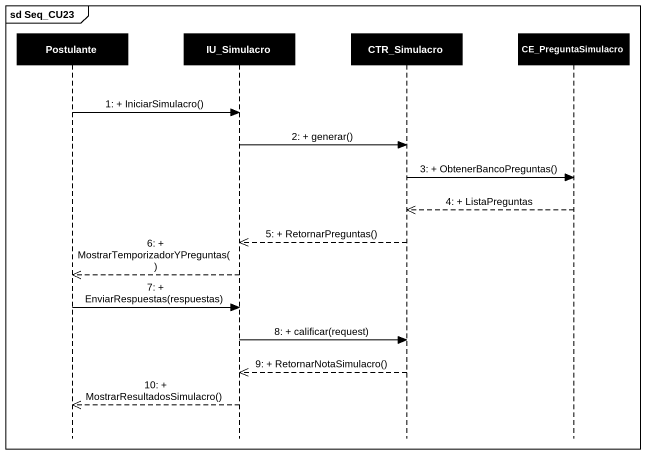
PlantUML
@startuml
mainframe sd Seq_CU23
hide footbox
participant Postulante #000000
participant IU_Simulacro #000000
participant CTR_Simulacro #000000
participant CE_PreguntaSimulacro #000000

Postulante -> IU_Simulacro : 1: + IniciarSimulacro()
IU_Simulacro -> CTR_Simulacro : 2: + generar()
CTR_Simulacro -> CE_PreguntaSimulacro : 3: + ObtenerBancoPreguntas()
CE_PreguntaSimulacro -->> CTR_Simulacro : 4: + ListaPreguntas
CTR_Simulacro -->> IU_Simulacro : 5: + RetornarPreguntas()
IU_Simulacro -->> Postulante : 6: + MostrarTemporizadorYPreguntas()
Postulante -> IU_Simulacro : 7: + EnviarRespuestas(respuestas)
IU_Simulacro -> CTR_Simulacro : 8: + calificar(request)
CTR_Simulacro -->> IU_Simulacro : 9: + RetornarNotaSimulacro()
IU_Simulacro -->> Postulante : 10: + MostrarResultadosSimulacro()
@enduml
